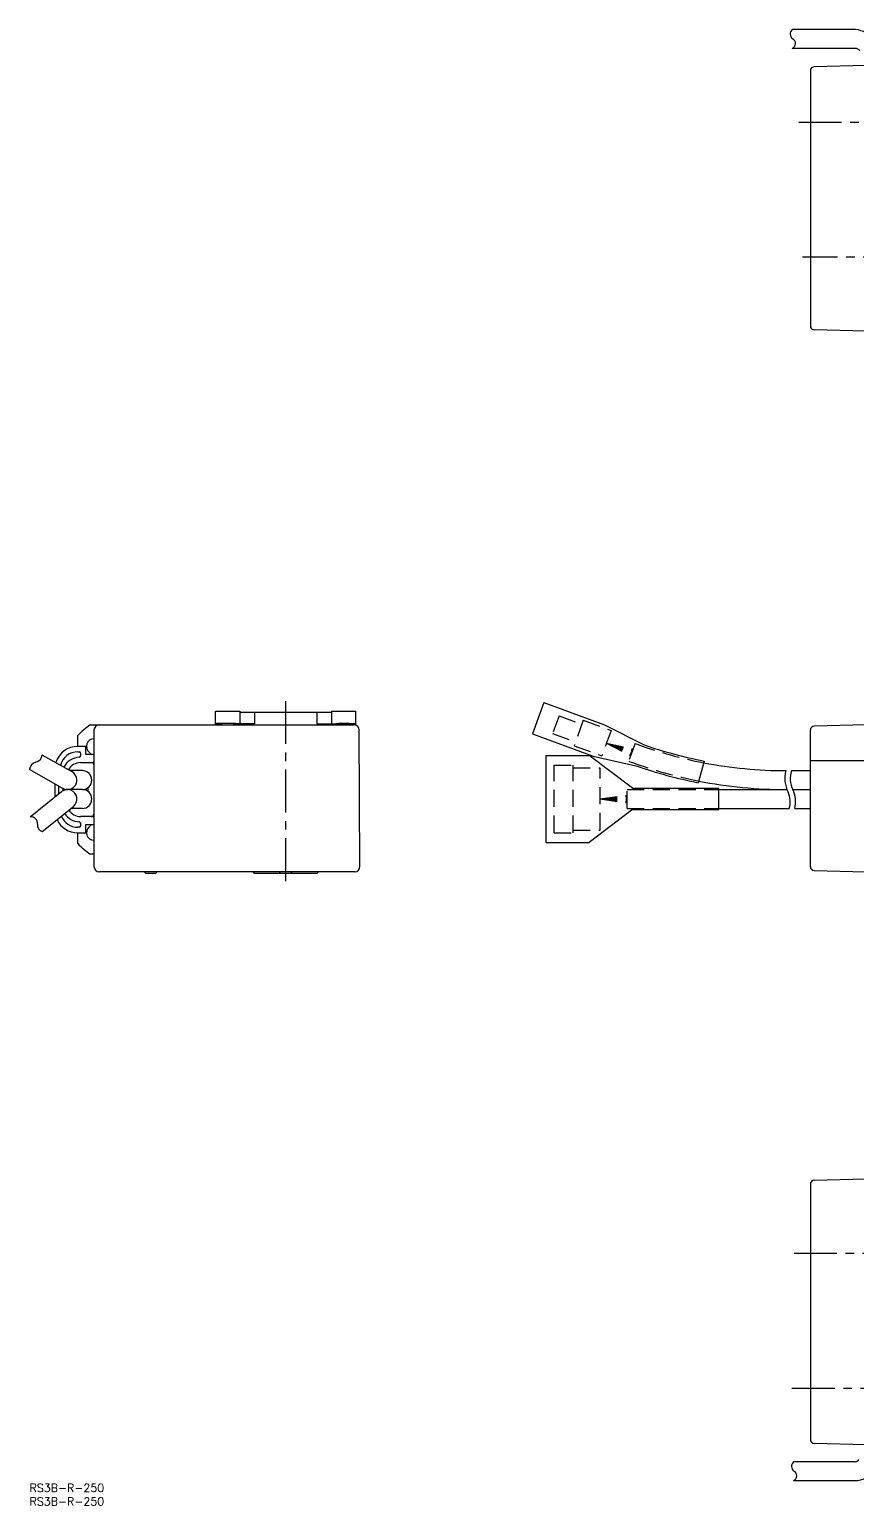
# Model space of a CAD drawing. Extents: x 0 to 918, y -8 to 540.
# Drawn here: x 0 to 307, y -8 to 539 of the extents above; entities that cross this region are included whole.
import ezdxf

# ---------------------------------------------------------------- set-up
doc = ezdxf.new("R2010")
doc.units = 0
doc.header["$LTSCALE"] = 0.5
doc.linetypes.add('CENTER', pattern=[50.8, 31.75, -6.35, 6.35, -6.35])
doc.linetypes.add('DASHED', pattern=[19.05, 12.7, -6.35])
for name, color, linetype in [('MSM_CENTER', 1, 'CENTER'), ('MSM_CONTINUOUS', 7, 'CONTINUOUS'), ('MSM_DASHED', 4, 'DASHED'), ('MSM_NARROW', 5, 'CONTINUOUS'), ('MSM_PART_NUMBER', 7, 'CONTINUOUS')]:
    doc.layers.add(name, color=color, linetype=linetype)
doc.styles.get("Standard").update_dxf_attribs({"font": 'txt.shx', "height": 6, "bigfont": 'bigfont.shx'})

# ---------------------------------------------------------------- blocks, each defined once
blk = doc.blocks.new('*U49')
at = {"layer": 'MSM_PART_NUMBER'}
blk.add_text('RS3B-R-250', height=3, dxfattribs=at).set_placement((0, -3))
blk = doc.blocks.new('*U50')
at = {"layer": 'MSM_PART_NUMBER'}
blk.add_text('RS3B-R-250', height=3, dxfattribs=at).set_placement((0, -8))

msp = doc.modelspace()

# ---------------------------------------------------------------- linework, layer by layer
at = {"layer": 'MSM_CENTER'}
for p, q in [((284.81, 504.6), (389.74, 504.6)), ((705.58, 454.6), (286.19, 454.6)), ((94.85, 223.38), (94.85, 290.28)), ((283.06, 85.5), (705.63, 85.5)), ((282.28, 35.51), (382.44, 35.51))]:
    msp.add_line(p, q, dxfattribs=at)
at = {"layer": 'MSM_CONTINUOUS'}
for p, q in [((305.88, 538.9), (282.44, 538.9)), ((305.74, 531.9), (282.42, 531.9)), ((309.61, 525.61), (290.57, 525.11)), ((289.11, 523.61), (289.11, 429.1)), ((309.61, 427.1), (290.57, 427.6)), ((68.85, 286.28), (77.85, 286.28)), ((68.85, 281.28), (68.85, 286.28)), ((77.85, 286.28), (77.85, 281.6)), ((111.85, 285.78), (77.85, 285.78)), ((83.35, 285.78), (83.35, 281.6)), ((106.35, 285.78), (106.35, 281.6)), ((111.85, 286.28), (111.85, 281.6)), ((111.85, 286.28), (120.85, 286.28)), ((120.85, 281.11), (120.85, 286.28)), ((190.39, 289.49), (186.18, 277.92)), ((190.39, 289.49), (212.95, 281.28)), ((22.58, 281.28), (120.06, 281.28)), ((23.85, 279.28), (23.85, 228.78)), ((76.35, 281.78), (68.85, 281.78)), ((71.35, 281.6), (69.85, 281.6)), ((71.35, 281.74), (71.35, 281.6)), ((75.35, 281.74), (71.35, 281.74)), ((75.35, 281.6), (75.35, 281.74)), ((83.35, 281.6), (75.35, 281.6)), ((76.35, 281.78), (76.35, 281.6)), ((106.35, 281.6), (114.35, 281.6)), ((113.35, 281.78), (113.35, 281.6)), ((113.35, 281.78), (120.85, 281.78)), ((114.35, 281.6), (114.35, 281.74)), ((118.35, 281.74), (114.35, 281.74)), ((118.35, 281.74), (118.35, 281.6)), ((118.35, 281.6), (119.85, 281.6)), ((122.35, 228.78), (122.05, 279.33)), ((212.95, 281.28), (227.3, 273.93)), ((289.11, 228.77), (289.11, 279.28)), ((309.61, 281.28), (290.57, 280.78)), ((17.86, 273.28), (17.86, 277.28)), ((186.18, 277.92), (208.73, 269.71)), ((15.78, 263.82), (4.71, 270.07)), ((20.86, 273.28), (17.86, 273.28)), ((17.86, 271.28), (18.36, 271.28)), ((18.86, 270.78), (18.86, 269.76)), ((20.86, 270.28), (20.86, 273.28)), ((23.85, 270.28), (20.86, 270.28)), ((191.25, 237.63), (191.25, 269.95)), ((191.25, 269.95), (207.25, 269.95)), ((223.25, 257.75), (207.25, 269.95)), ((208.73, 269.71), (224.45, 266.11)), ((289.11, 268.05), (325.61, 268.08)), ((12.34, 257.73), (0, 264.7)), ((19.56, 264.28), (14.98, 264.28)), ((18.86, 267.28), (23.36, 267.28)), ((249.78, 267.85), (247.6, 259.82)), ((282.18, 264.28), (289.11, 264.28)), ((9.35, 259.41), (9.35, 254.49)), ((10.86, 255.69), (10.86, 258.56)), ((12.36, 257.72), (12.36, 256.83)), ((13.86, 257.27), (13.86, 257.28)), ((19.56, 257.28), (14.06, 257.28)), ((21.56, 257.9), (21.56, 256.65)), ((223.25, 257.75), (255.25, 257.75)), ((255.25, 249.83), (255.25, 257.75)), ((255.25, 257.29), (280.08, 257.29)), ((282.67, 257.28), (289.11, 257.28)), ((0.26, 247.17), (11.87, 256.5)), ((4.71, 241.76), (16.25, 251.05)), ((19.56, 250.28), (15.29, 250.28)), ((23.36, 247.28), (18.86, 247.28)), ((223.25, 249.83), (207.25, 237.63)), ((223.25, 249.83), (255.25, 249.83)), ((255.25, 250.29), (281.3, 250.29)), ((283.37, 250.28), (289.11, 250.28)), ((18.36, 243.28), (17.86, 243.28)), ((17.86, 241.28), (20.86, 241.28)), ((17.86, 237.28), (17.86, 241.28)), ((18.86, 244.79), (18.86, 243.78)), ((20.86, 244.28), (23.86, 244.28)), ((20.86, 241.28), (20.86, 244.28)), ((191.25, 237.63), (207.25, 237.63)), ((23.85, 233.28), (22.58, 233.28)), ((23.85, 233.28), (22.58, 233.28)), ((41.8, 226.78), (25.85, 226.78)), ((41.85, 226.84), (41.8, 226.78)), ((47.85, 226.84), (41.85, 226.84)), ((43.35, 226.28), (46.35, 226.28)), ((47.89, 226.78), (47.85, 226.84)), ((91.8, 226.78), (47.89, 226.78)), ((82.85, 226.78), (82.85, 226.68)), ((82.85, 226.68), (83.25, 226.28)), ((83.25, 226.28), (106.45, 226.28)), ((91.85, 226.84), (91.8, 226.78)), ((97.85, 226.84), (91.85, 226.84)), ((97.89, 226.78), (97.85, 226.84)), ((120.35, 226.78), (97.89, 226.78)), ((106.45, 226.28), (106.85, 226.68)), ((106.85, 226.68), (106.85, 226.78)), ((290.57, 227.27), (309.61, 226.78)), ((289.11, 111), (289.11, 16.5)), ((290.57, 112.5), (309.61, 113)), ((309.61, 14.5), (290.57, 15)), ((305.74, 8.21), (282.92, 8.21)), ((282.9, 1.21), (305.74, 1.21))]:
    msp.add_line(p, q, dxfattribs=at)
for centre, radius, start, end in [((304.86, 529.42), 9.53, 35.5958, 83.8264), ((305.74, 529.91), 2, 30.7539, 90), ((290.61, 523.61), 1.5, 91.5, 180), ((290.61, 429.1), 1.5, 180, 268.5), ((38.86, 257.28), 29, 124.1484, 136.3972), ((25.85, 279.28), 2, 90, 180), ((69.85, 280.61), 0.99, 90.1226, 137.8256), ((119.85, 280.61), 0.993, 35.4233, 89.8231), ((120.06, 279.28), 2, 1.5, 90), ((290.61, 279.28), 1.5, 91.5, 180), ((23.86, 273.28), 2.8, 90.2047, 230.1317), ((280.08, 424.29), 159.35, 250.6564, 259.0385), ((17.86, 264.78), 8.5, 90, 163.1217), ((17.86, 264.78), 6.5, 90, 167.0907), ((18.86, 262.28), 7, 93.8226, 151.9046), ((18.36, 270.78), 0.5, 0, 90), ((18.36, 269.76), 0.5, 273.8226, 0), ((18.86, 267.29), 5, 36.6789, 50.1317), ((14.06, 260.78), 3.5, 240.539, 60.539), ((18.86, 262.28), 5, 90, 152.451), ((19.56, 260.78), 3.5, 270, 90), ((22.86, 266.28), 1, 8.11, 90), ((23.36, 267.78), 0.5, 270, 348.5211), ((280.08, 424.29), 167.65, 250.6855, 258.8289), ((280.08, 424.29), 160, 259.0214, 270), ((14.06, 253.78), 3.5, 308.8173, 128.8173), ((19.56, 253.78), 3.5, 270, 90), ((280.08, 424.29), 167, 258.8446, 270.1286), ((17.86, 249.78), 8.5, 205.2182, 270), ((17.86, 249.78), 6.5, 200.9102, 270), ((18.86, 252.28), 7, 213.2628, 266.1774), ((18.86, 252.28), 5, 211.0292, 270), ((22.86, 248.28), 1, 270, 351.89), ((23.36, 246.78), 0.5, 11.4789, 90), ((18.36, 243.78), 0.5, 270, 0), ((18.36, 244.79), 0.5, 0, 86.1774), ((23.86, 241.28), 2.8, 129.8683, 269.7953), ((18.86, 247.26), 5, 309.8683, 323.3211), ((38.86, 257.28), 29, 223.6028, 235.8516), ((25.85, 228.78), 2, 180, 270), ((43.35, 227.28), 1, 205.5893, 270), ((46.35, 227.28), 1, 270, 334.4107), ((93.35, 227.28), 1, 205.5893, 270), ((96.35, 227.28), 1, 270, 334.4107), ((120.35, 228.78), 2, 270, 0), ((290.61, 228.77), 1.5, 180.0007, 268.4997), ((290.61, 111), 1.5, 91.5002, 179.9999), ((290.61, 16.5), 1.5, 180, 268.5), ((305.74, 9.71), 1.5, 269.9993, 331.5636), ((305.74, 9.71), 8.5, 270.0002, 323.8805)]:
    msp.add_arc(centre, radius, start, end, dxfattribs=at)
at = {"layer": 'MSM_DASHED'}
for p, q in [((196.06, 284.6), (193.67, 278.02)), ((196.06, 284.6), (204.52, 281.52)), ((205.03, 282.93), (201.61, 273.53)), ((205.03, 282.93), (215.37, 279.17)), ((215.37, 279.17), (211.95, 269.77)), ((193.67, 278.02), (202.12, 274.94)), ((201.61, 273.53), (211.95, 269.77)), ((213.66, 274.47), (223.42, 272.04)), ((213.66, 274.47), (223.06, 271.05)), ((213.66, 274.47), (223.29, 271.71)), ((213.66, 274.47), (223.17, 271.38)), ((213.66, 274.47), (223.54, 272.37)), ((213.66, 274.47), (222.57, 269.73)), ((213.66, 274.47), (222.94, 270.72)), ((213.66, 274.47), (222.7, 270.06)), ((213.66, 274.47), (222.82, 270.39)), ((213.66, 274.47), (223.06, 271.05)), ((224.25, 274.34), (221.86, 267.76)), ((224.25, 274.34), (225.35, 273.94)), ((194.25, 266.29), (201.25, 266.29)), ((194.25, 241.29), (194.25, 266.29)), ((201.25, 241.29), (201.25, 266.29)), ((201.25, 265.29), (211.25, 265.29)), ((211.25, 242.29), (211.25, 265.25)), ((221.86, 267.76), (222.96, 267.36)), ((221.25, 250.29), (221.25, 257.29)), ((221.25, 257.29), (255.25, 257.29)), ((211.25, 253.79), (221.25, 255.19)), ((211.25, 253.79), (221.25, 254.84)), ((211.25, 253.79), (221.25, 254.49)), ((211.25, 253.79), (221.25, 254.14)), ((211.25, 253.79), (221.25, 253.44)), ((211.25, 253.79), (221.25, 253.09)), ((211.25, 253.79), (221.25, 252.74)), ((211.25, 253.79), (221.25, 252.38)), ((211.25, 253.79), (221.25, 253.79)), ((211.25, 253.79), (221.25, 253.79)), ((221.25, 250.29), (255.25, 250.29)), ((194.25, 241.29), (201.25, 241.29)), ((201.25, 242.29), (211.25, 242.29))]:
    msp.add_line(p, q, dxfattribs=at)
for centre, radius, start, end in [((280.08, 424.29), 160, 250, 259.0214), ((282.03, 431.31), 174.26, 250.1847, 258.6599)]:
    msp.add_arc(centre, radius, start, end, dxfattribs=at)
at = {"layer": 'MSM_NARROW'}
for centre, radius, start, end in [((283.83, 537.21), 2.18, 129.4564, 233.7098), ((281.67, 533.7), 1.95, 292.6621, 63.6427), ((1.69, 270.35), 3.04, 282.7346, 354.8435), ((3.01, 264.43), 3.03, 102.5042, 174.9377), ((290.21, 261.32), 10.56, 163.6848, 208.2052), ((290.21, 261.32), 8.56, 159.8224, 208.2052), ((273.11, 252.78), 10.56, 346.2634, 25.1691), ((273.08, 252.79), 8.59, 343.0058, 24.3603), ((0.56, 244.82), 2.36, 350.8924, 97.3729), ((5.23, 244.07), 2.36, 170.8924, 257.3008), ((284.31, 6.52), 2.18, 129.4562, 233.7098), ((282.15, 3.01), 1.95, 292.6621, 63.6427)]:
    msp.add_arc(centre, radius, start, end, dxfattribs=at)

# ---------------------------------------------------------------- block references
at = {"layer": 'MSM_CONTINUOUS'}
for name in ['*U49', '*U50']:
    msp.add_blockref(name, (0, 0), dxfattribs=at)

doc.saveas('drawing.dxf')
